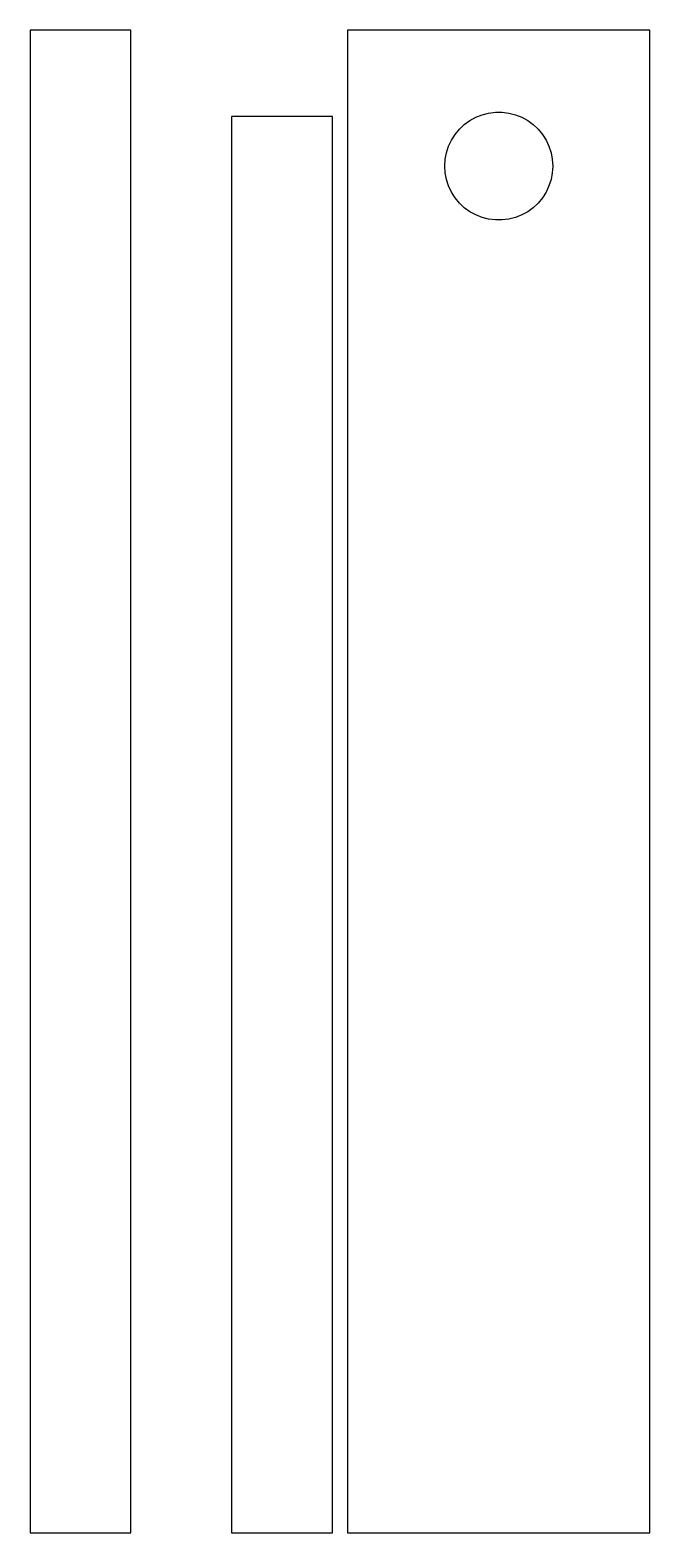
# Model space of a CAD drawing. Header units: metres. Extents: x 0 to 144, y 0 to 348.
import ezdxf

# ---------------------------------------------------------------- set-up
doc = ezdxf.new("R2010")
doc.units = ezdxf.units.M

msp = doc.modelspace()

# ---------------------------------------------------------------- linework, layer by layer
for p, q in [((23.3333, 348), (0, 348)), ((0, 348), (0, 0)), ((23.3333, 0), (23.3333, 348)), ((143.5, 348), (73.5, 348)), ((73.5, 348), (73.5, 0)), ((143.5, 0), (143.5, 348)), ((70, 328), (46.6667, 328)), ((46.6667, 328), (46.6667, 0)), ((70, 0), (70, 328)), ((101.802, 327.054), (103.178, 327.81)), ((103.178, 327.81), (104.637, 328.388)), ((104.637, 328.388), (106.158, 328.779)), ((106.158, 328.779), (107.715, 328.975)), ((107.715, 328.975), (109.285, 328.975)), ((109.285, 328.975), (110.842, 328.779)), ((110.842, 328.779), (112.363, 328.388)), ((112.363, 328.388), (113.822, 327.81)), ((113.822, 327.81), (115.198, 327.054)), ((97.5462, 322.522), (98.3873, 323.847)), ((98.3873, 323.847), (99.3879, 325.057)), ((99.3879, 325.057), (100.532, 326.131)), ((100.532, 326.131), (101.802, 327.054)), ((115.198, 327.054), (116.468, 326.131)), ((116.468, 326.131), (117.612, 325.057)), ((117.612, 325.057), (118.613, 323.847)), ((118.613, 323.847), (119.454, 322.522)), ((96.3927, 319.609), (96.8778, 321.102)), ((96.8778, 321.102), (97.5462, 322.522)), ((119.454, 322.522), (120.122, 321.102)), ((120.122, 321.102), (120.607, 319.609)), ((96, 316.5), (96.0986, 318.067)), ((96.0986, 318.067), (96.3927, 319.609)), ((120.607, 319.609), (120.901, 318.067)), ((120.901, 318.067), (121, 316.5)), ((96.0986, 314.933), (96, 316.5)), ((96.3927, 313.391), (96.0986, 314.933)), ((96.8778, 311.898), (96.3927, 313.391)), ((120.607, 313.391), (120.122, 311.898)), ((120.901, 314.933), (120.607, 313.391)), ((121, 316.5), (120.901, 314.933)), ((97.5462, 310.478), (96.8778, 311.898)), ((98.3873, 309.153), (97.5462, 310.478)), ((119.454, 310.478), (118.613, 309.153)), ((120.122, 311.898), (119.454, 310.478)), ((99.3879, 307.943), (98.3873, 309.153)), ((100.532, 306.869), (99.3879, 307.943)), ((101.802, 305.946), (100.532, 306.869)), ((116.468, 306.869), (115.198, 305.946)), ((117.612, 307.943), (116.468, 306.869)), ((118.613, 309.153), (117.612, 307.943)), ((103.178, 305.19), (101.802, 305.946)), ((104.637, 304.612), (103.178, 305.19)), ((106.158, 304.221), (104.637, 304.612)), ((107.715, 304.025), (106.158, 304.221)), ((109.285, 304.025), (107.715, 304.025)), ((110.842, 304.221), (109.285, 304.025)), ((112.363, 304.612), (110.842, 304.221)), ((113.822, 305.19), (112.363, 304.612)), ((115.198, 305.946), (113.822, 305.19)), ((0, 0), (23.3333, 0)), ((46.6667, 0), (70, 0)), ((73.5, 0), (143.5, 0))]:
    msp.add_line(p, q)

doc.saveas('drawing.dxf')
